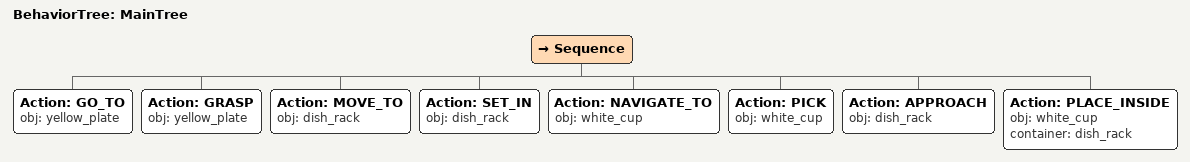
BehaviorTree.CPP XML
<root main_tree_to_execute="MainTree">
  <BehaviorTree ID="MainTree">
    <Sequence>
      <!-- Go to yellow_plate -->
      <Action ID="GO_TO" obj="yellow_plate" />
      <!-- Grasp yellow_plate -->
      <Action ID="GRASP" obj="yellow_plate" />
      <!-- Move to dish_rack -->
      <Action ID="MOVE_TO" obj="dish_rack" />
      <!-- Set in dish_rack -->
      <Action ID="SET_IN" obj="dish_rack" />
      <!-- Navigate to white_cup -->
      <Action ID="NAVIGATE_TO" obj="white_cup" />
      <!-- Pick white_cup -->
      <Action ID="PICK" obj="white_cup" />
      <!-- Approach dish_rack -->
      <Action ID="APPROACH" obj="dish_rack" />
      <!-- Place white_cup inside dish_rack -->
      <Action ID="PLACE_INSIDE" obj="white_cup" container="dish_rack" />
    </Sequence>
  </BehaviorTree>
</root>
